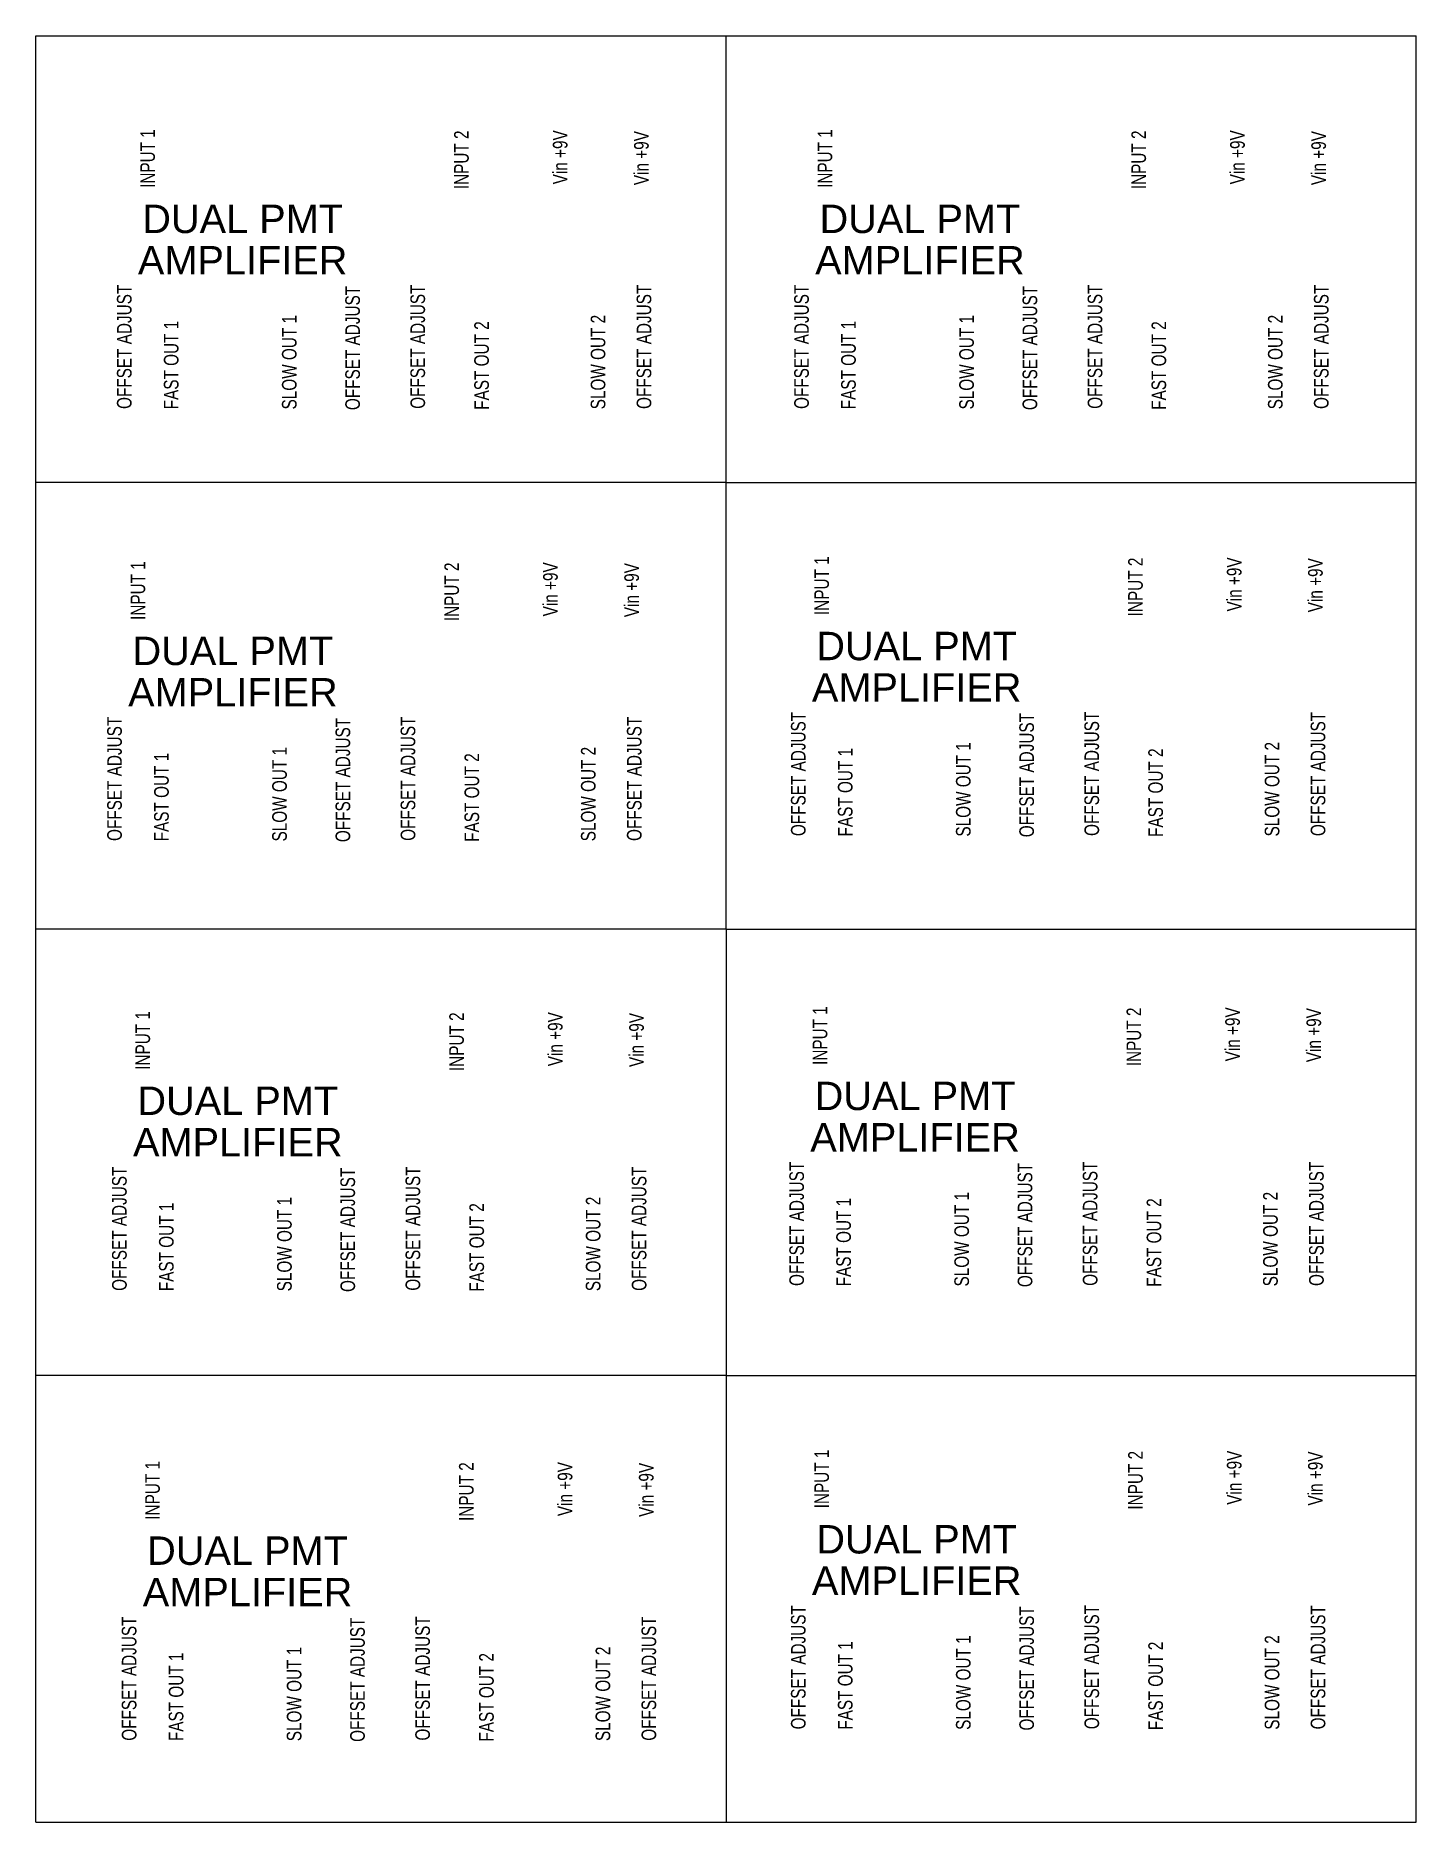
# Model space of a CAD drawing. Header units: inches. Extents: x 0 to 8.5, y 0 to 11.
import ezdxf

# ---------------------------------------------------------------- set-up
doc = ezdxf.new("R2010")
doc.units = ezdxf.units.IN
doc.header["$MEASUREMENT"] = 0
doc.styles.get("Standard").update_dxf_attribs({"font": 'arial.ttf'})

msp = doc.modelspace()

# ---------------------------------------------------------------- linework, layer by layer
for p, q in [((0, 0), (0, 11)), ((0, 11), (8.5, 11)), ((4.25, 5.5), (4.25, 11)), ((8.5, 0), (8.5, 11)), ((4.25, 8.25), (0, 8.25)), ((4.25, 8.25), (8.5, 8.25)), ((4.25, 5.5), (0, 5.5)), ((4.25, 5.5), (4.25, 0)), ((4.25, 5.5), (8.5, 5.5)), ((4.25, 2.75), (0, 2.75)), ((4.25, 2.75), (8.5, 2.75)), ((0, 0), (8.5, 0))]:
    msp.add_line(p, q)

# ---------------------------------------------------------------- texts
at = {"width": 0.75}
for s, p in [('INPUT 1', (0.734, 10.063)), ('INPUT 2', (2.666, 10.055)), ('Vin +9V', (3.274, 10.085)), ('Vin +9V', (3.774, 10.08)), ('INPUT 1', (4.904, 10.063)), ('INPUT 2', (6.836, 10.055)), ('Vin +9V', (7.444, 10.085)), ('Vin +9V', (7.944, 10.08)), ('OFFSET ADJUST', (0.59, 8.702)), ('OFFSET ADJUST', (2.397, 8.703)), ('OFFSET ADJUST', (3.79, 8.702)), ('OFFSET ADJUST', (4.76, 8.702)), ('OFFSET ADJUST', (6.567, 8.703)), ('OFFSET ADJUST', (7.96, 8.702)), ('OFFSET ADJUST', (1.996, 8.695)), ('OFFSET ADJUST', (6.166, 8.695)), ('SLOW OUT 1', (1.606, 8.699)), ('SLOW OUT 2', (3.507, 8.7)), ('SLOW OUT 1', (5.776, 8.699)), ('SLOW OUT 2', (7.677, 8.7)), ('FAST OUT 1', (0.879, 8.7)), ('FAST OUT 2', (2.79, 8.697)), ('FAST OUT 1', (5.049, 8.7)), ('FAST OUT 2', (6.96, 8.697)), ('INPUT 1', (0.674, 7.403)), ('INPUT 2', (2.606, 7.395)), ('Vin +9V', (3.214, 7.425)), ('Vin +9V', (3.714, 7.42)), ('INPUT 1', (4.884, 7.433)), ('INPUT 2', (6.816, 7.425)), ('Vin +9V', (7.424, 7.455)), ('Vin +9V', (7.924, 7.45)), ('OFFSET ADJUST', (4.74, 6.072)), ('OFFSET ADJUST', (6.146, 6.065)), ('OFFSET ADJUST', (6.547, 6.073)), ('OFFSET ADJUST', (7.94, 6.072)), ('OFFSET ADJUST', (0.53, 6.042)), ('OFFSET ADJUST', (1.936, 6.035)), ('OFFSET ADJUST', (2.337, 6.043)), ('OFFSET ADJUST', (3.73, 6.042)), ('SLOW OUT 1', (1.546, 6.039)), ('SLOW OUT 2', (3.447, 6.04)), ('FAST OUT 1', (5.029, 6.07)), ('SLOW OUT 1', (5.756, 6.069)), ('FAST OUT 2', (6.94, 6.067)), ('SLOW OUT 2', (7.657, 6.07)), ('FAST OUT 1', (0.819, 6.04)), ('FAST OUT 2', (2.73, 6.037)), ('INPUT 1', (0.704, 4.633)), ('INPUT 2', (2.636, 4.625)), ('Vin +9V', (3.244, 4.655)), ('Vin +9V', (3.744, 4.65)), ('INPUT 1', (4.874, 4.663)), ('INPUT 2', (6.806, 4.655)), ('Vin +9V', (7.414, 4.685)), ('Vin +9V', (7.914, 4.68)), ('OFFSET ADJUST', (0.56, 3.272)), ('OFFSET ADJUST', (1.966, 3.265)), ('OFFSET ADJUST', (2.367, 3.273)), ('OFFSET ADJUST', (3.76, 3.272)), ('OFFSET ADJUST', (4.73, 3.302)), ('OFFSET ADJUST', (6.136, 3.295)), ('OFFSET ADJUST', (6.537, 3.303)), ('OFFSET ADJUST', (7.93, 3.302)), ('SLOW OUT 1', (5.746, 3.299)), ('SLOW OUT 2', (7.647, 3.3)), ('FAST OUT 1', (0.849, 3.27)), ('SLOW OUT 1', (1.576, 3.269)), ('FAST OUT 2', (2.76, 3.267)), ('SLOW OUT 2', (3.477, 3.27)), ('FAST OUT 1', (5.019, 3.3)), ('FAST OUT 2', (6.93, 3.297)), ('INPUT 1', (0.764, 1.863)), ('INPUT 2', (2.696, 1.855)), ('Vin +9V', (3.304, 1.885)), ('Vin +9V', (3.804, 1.88)), ('INPUT 1', (4.884, 1.933)), ('INPUT 2', (6.816, 1.925)), ('Vin +9V', (7.424, 1.955)), ('Vin +9V', (7.924, 1.95)), ('OFFSET ADJUST', (4.74, 0.572)), ('OFFSET ADJUST', (6.146, 0.565)), ('OFFSET ADJUST', (6.547, 0.573)), ('OFFSET ADJUST', (7.94, 0.572)), ('OFFSET ADJUST', (0.62, 0.502)), ('OFFSET ADJUST', (2.026, 0.495)), ('OFFSET ADJUST', (2.427, 0.503)), ('OFFSET ADJUST', (3.82, 0.502)), ('FAST OUT 1', (5.029, 0.57)), ('SLOW OUT 1', (5.756, 0.569)), ('FAST OUT 2', (6.94, 0.567)), ('SLOW OUT 2', (7.657, 0.57)), ('FAST OUT 1', (0.909, 0.5)), ('SLOW OUT 1', (1.636, 0.499)), ('FAST OUT 2', (2.82, 0.497)), ('SLOW OUT 2', (3.537, 0.5))]:
    msp.add_text(s, height=0.09, rotation=90, dxfattribs=at).set_placement(p)
for s, p in [('DUAL PMT', (0.656, 9.785)), ('DUAL PMT', (4.826, 9.785)), ('AMPLIFIER', (0.629, 9.53)), ('AMPLIFIER', (4.799, 9.53)), ('DUAL PMT', (0.596, 7.125)), ('DUAL PMT', (4.806, 7.155)), ('AMPLIFIER', (0.569, 6.87)), ('AMPLIFIER', (4.779, 6.9)), ('DUAL PMT', (0.626, 4.355)), ('DUAL PMT', (4.796, 4.385)), ('AMPLIFIER', (4.769, 4.13)), ('AMPLIFIER', (0.599, 4.1)), ('DUAL PMT', (4.806, 1.655)), ('DUAL PMT', (0.686, 1.585)), ('AMPLIFIER', (4.779, 1.4)), ('AMPLIFIER', (0.659, 1.33))]:
    msp.add_text(s, height=0.175).set_placement(p)

doc.saveas('drawing.dxf')
